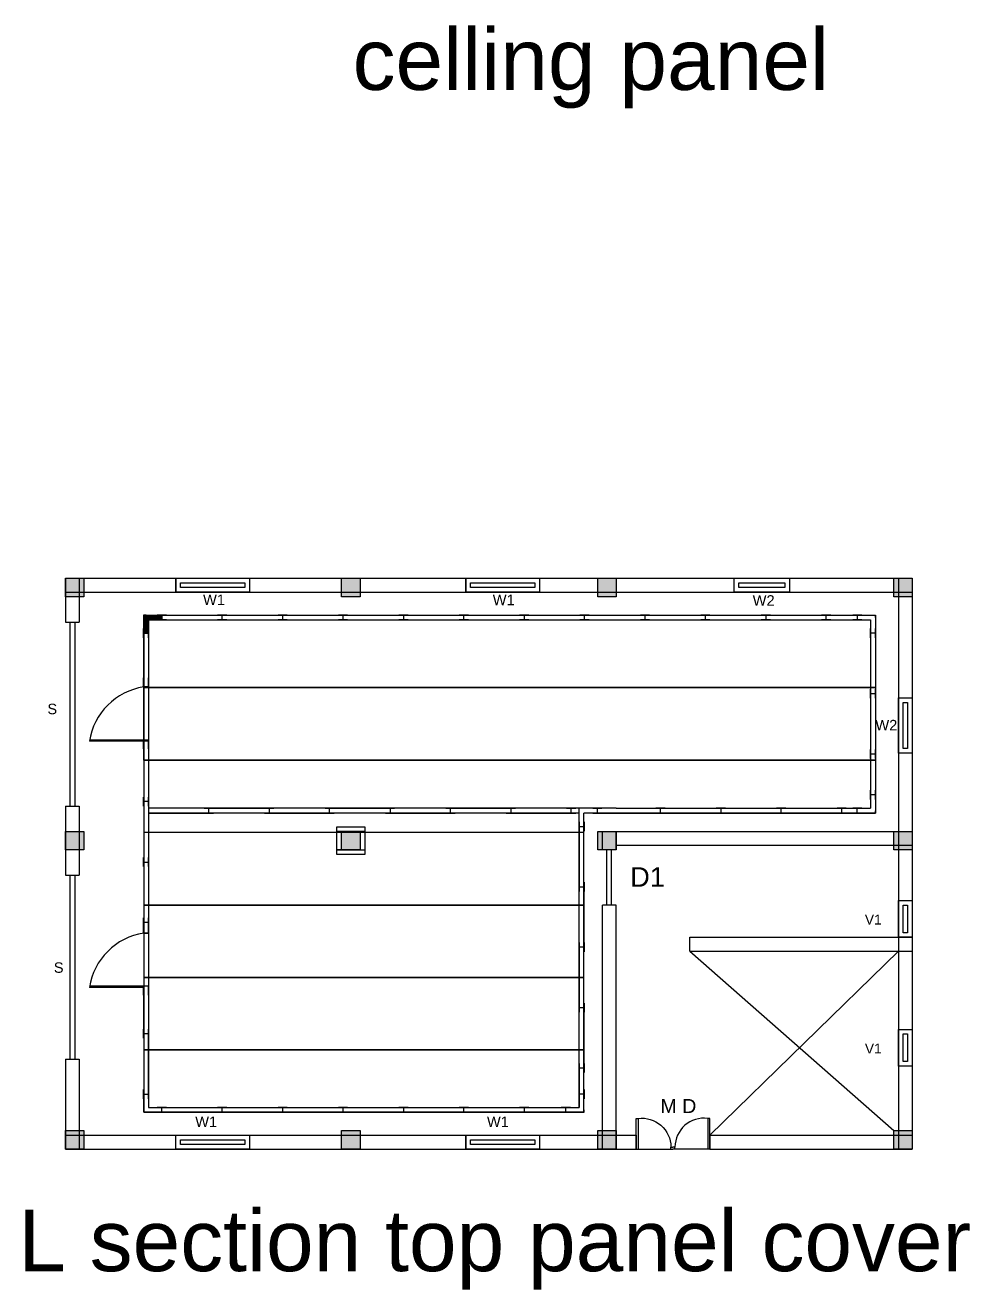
# Model space of a CAD drawing. Header units: millimetres. Extents: x -5757 to 4071, y -90348 to 1709.
# Drawn here: x 485 to 1101, y -2103 to -1279 of the extents above; entities that cross this region are included whole.
import ezdxf

# ---------------------------------------------------------------- set-up
doc = ezdxf.new("R2010")
doc.units = ezdxf.units.MM
doc.header["$MEASUREMENT"] = 0
doc.styles.get("Standard").update_dxf_attribs({"font": 'arial.ttf'})

# ---------------------------------------------------------------- blocks, each defined once
blk = doc.blocks.new('door')
for p, q in [((365.5, -158.4), (335.5, -158.4)), ((335.5, -158.4), (335.5, -160.4)), ((335.5, -160.4), (365.5, -160.4)), ((365.5, -158.4), (365.5, -194.4)), ((365.5, -192.4), (363.5, -192.4)), ((363.5, -192.4), (363.5, -194.4))]:
    blk.add_line(p, q)
blk.add_arc((363.6, -164.1), 28.3, 172.5859, 269.786)

msp = doc.modelspace()

# ---------------------------------------------------------------- hatches: boundary and pattern name
h = msp.add_hatch(color=256)
h.dxf.hatch_style = 1
h.paths.add_polyline_path([(523.33598, -1639.62776), (511.33598, -1639.62776), (511.33598, -1651.62776), (523.33598, -1651.62776)])
h = msp.add_hatch(color=256)
h.dxf.hatch_style = 1
h.paths.add_polyline_path([(703.33598, -1639.62776), (691.33598, -1639.62776), (691.33598, -1651.62776), (703.33598, -1651.62776)])
h = msp.add_hatch(color=256)
h.dxf.hatch_style = 1
h.paths.add_polyline_path([(870.33598, -1639.62776), (858.33598, -1639.62776), (858.33598, -1651.62776), (870.33598, -1651.62776)])
h = msp.add_hatch(color=256)
h.dxf.hatch_style = 1
h.paths.add_polyline_path([(1063.33598, -1639.62776), (1051.33598, -1639.62776), (1051.33598, -1651.62776), (1063.33598, -1651.62776)])
h = msp.add_hatch()
h.set_pattern_fill('INSUL', color=256)
h.set_pattern_definition([(360, (3316.0733, -2889.74404), (0, 0.375), []), (360, (3316.0733, -2889.61904), (0, 0.375), [0.125, -0.125]), (360, (3316.0733, -2889.49404), (0, 0.375), [0.125, -0.125])])
h.paths.add_polyline_path([(565.43598, -1666.72776), (574.14598, -1666.72776), (574.14598, -1663.62776), (562.33598, -1663.62776), (562.33598, -1675.43776), (565.43598, -1675.43776)])
h = msp.add_hatch(color=256)
h.dxf.hatch_style = 1
h.paths.add_polyline_path([(523.33598, -1804.62776), (511.33598, -1804.62776), (511.33598, -1816.62776), (523.33598, -1816.62776)])
h = msp.add_hatch(color=256)
h.dxf.hatch_style = 1
h.paths.add_polyline_path([(703.33598, -1804.62776), (691.33598, -1804.62776), (691.33598, -1816.62776), (703.33598, -1816.62776)])
h = msp.add_hatch(color=256)
h.dxf.hatch_style = 1
h.paths.add_polyline_path([(870.33598, -1804.62776), (858.33598, -1804.62776), (858.33598, -1816.62776), (870.33598, -1816.62776)])
h = msp.add_hatch(color=256)
h.dxf.hatch_style = 1
h.paths.add_polyline_path([(1063.33598, -1804.62776), (1051.33598, -1804.62776), (1051.33598, -1816.62776), (1063.33598, -1816.62776)])
h = msp.add_hatch(color=256)
h.dxf.hatch_style = 1
h.paths.add_polyline_path([(523.33598, -1999.62776), (511.33598, -1999.62776), (511.33598, -2011.62776), (523.33598, -2011.62776)])
h = msp.add_hatch(color=256)
h.dxf.hatch_style = 1
h.paths.add_polyline_path([(703.33598, -1999.62776), (691.33598, -1999.62776), (691.33598, -2011.62776), (703.33598, -2011.62776)])
h = msp.add_hatch(color=256)
h.dxf.hatch_style = 1
h.paths.add_polyline_path([(870.33598, -1999.62776), (858.33598, -1999.62776), (858.33598, -2011.62776), (870.33598, -2011.62776)])
h = msp.add_hatch(color=256)
h.dxf.hatch_style = 1
h.paths.add_polyline_path([(1063.33598, -1999.62776), (1051.33598, -1999.62776), (1051.33598, -2011.62776), (1063.33598, -2011.62776)])

# ---------------------------------------------------------------- linework, layer by layer
for p, q in [((511.33598, -1639.62776), (1063.33598, -1639.62776)), ((511.33598, -1639.62776), (511.33598, -1668.12776)), ((520.33598, -1639.62776), (520.33598, -1668.12776)), ((583.33598, -1639.62776), (583.33598, -1648.62776)), ((631.33598, -1639.62776), (631.33598, -1648.62776)), ((772.33598, -1639.62776), (772.33598, -1648.62776)), ((820.33598, -1639.62776), (820.33598, -1648.62776)), ((1054.33598, -1639.62776), (1054.33598, -2011.62776)), ((1063.33598, -1639.62776), (1063.33598, -2011.62776)), ((511.33598, -1648.62776), (1063.33598, -1648.62776)), ((574.14598, -1663.62776), (574.14598, -1666.72776)), ((613.51598, -1666.72776), (613.51598, -1663.62776)), ((613.51598, -1663.62776), (652.88598, -1663.62776)), ((652.88598, -1663.62776), (652.88598, -1666.72776)), ((692.25598, -1666.72776), (692.25598, -1663.62776)), ((692.25598, -1663.62776), (731.62598, -1663.62776)), ((731.62598, -1663.62776), (731.62598, -1666.72776)), ((770.99598, -1666.72776), (770.99598, -1663.62776)), ((770.99598, -1663.62776), (810.36598, -1663.62776)), ((810.36598, -1663.62776), (810.36598, -1666.72776)), ((849.73598, -1666.72776), (849.73598, -1663.62776)), ((849.73598, -1663.62776), (889.10598, -1663.62776)), ((889.10598, -1663.62776), (889.10598, -1666.72776)), ((928.47598, -1666.72776), (928.47598, -1663.62776)), ((928.47598, -1663.62776), (967.84598, -1663.62776)), ((967.84598, -1663.62776), (967.84598, -1666.72776)), ((1007.21598, -1666.72776), (1007.21598, -1663.62776)), ((1027.52598, -1663.62776), (1027.52598, -1666.72776)), ((1039.33598, -1663.62776, 102), (1039.33598, -1710.86776, 102)), ((574.14598, -1666.72776), (613.51598, -1666.72776)), ((652.88598, -1666.72776), (692.25598, -1666.72776)), ((731.62598, -1666.72776), (770.99598, -1666.72776)), ((810.36598, -1666.72776), (849.73598, -1666.72776)), ((889.10598, -1666.72776), (928.47598, -1666.72776)), ((967.84598, -1666.72776), (1007.21598, -1666.72776)), ((562.33598, -1675.43776), (565.43598, -1675.43776)), ((1039.33598, -1675.43776), (1036.23598, -1675.43776)), ((562.33598, -1708.72776), (562.33598, -1747.52776)), ((565.43598, -1710.42776), (562.33598, -1710.42776)), ((1039.33598, -1710.86776, 102), (1037.81947, -1710.86776, 102)), ((562.33598, -1745.82776), (526.93598, -1745.82776)), ((527.10351, -1744.82776), (565.43598, -1744.82776)), ((565.43598, -1745.82776), (562.33598, -1745.82776)), ((565.43598, -1745.82776), (565.43598, -1785.19776)), ((511.33598, -1788.12776), (511.33598, -1833.12776)), ((520.33598, -1788.12776), (520.33598, -1833.12776)), ((565.43598, -1785.19776), (562.33598, -1785.19776)), ((562.33598, -1785.19776), (562.33598, -1824.56776)), ((1039.33598, -1780.81776), (1036.23598, -1780.81776)), ((565.43598, -1789.52776), (565.43598, -1792.62776)), ((846.23598, -1792.62776), (846.23598, -1789.52776)), ((846.23598, -1852.62776), (846.23598, -1792.62776)), ((846.23598, -1984.52776), (846.23598, -1792.62776)), ((858.04598, -1789.52776), (858.04598, -1792.62776)), ((870.33598, -1789.52776), (1036.23598, -1789.52776)), ((870.33598, -1792.62776), (1039.33598, -1792.62776)), ((1027.52598, -1792.62776), (1027.52598, -1789.52776)), ((706.43598, -1804.62776), (688.23598, -1804.62776)), ((703.33598, -1804.62776), (706.43598, -1804.62776)), ((846.23598, -1801.33776), (849.33598, -1801.33776)), ((861.33598, -1816.62776), (861.33598, -1804.62776)), ((870.33598, -1816.62776), (870.33598, -1804.62776)), ((870.33598, -1804.62776), (1063.33598, -1804.62776)), ((691.33598, -1816.62776), (688.23598, -1816.62776)), ((688.23598, -1816.62776), (706.43598, -1816.62776)), ((864.33265, -1852.62776), (864.33265, -1816.62776)), ((867.33265, -1852.62776), (867.33265, -1816.62776)), ((870.33598, -1813.62776), (1063.33598, -1813.62776)), ((562.33598, -1824.56776), (565.43598, -1824.56776)), ((565.43598, -1824.56776), (565.43598, -1863.93776)), ((846.23598, -1984.52776), (846.23598, -1852.62776)), ((849.33598, -1987.62776), (849.33598, -1852.62776)), ((861.33598, -2011.62776), (861.33598, -1852.62776)), ((870.33598, -1852.62776), (861.33598, -1852.62776)), ((870.33598, -2011.62776), (870.33598, -1852.62776)), ((565.43598, -1863.93776), (562.33598, -1863.93776)), ((562.33598, -1870.87776), (565.43598, -1870.87776)), ((918.33598, -1882.62776), (918.33598, -1873.62776)), ((918.33598, -1873.62776), (1063.33598, -1873.62776)), ((918.33598, -1882.62776), (1063.33598, -1882.62776)), ((918.33598, -1882.62776), (1051.33598, -1999.62776)), ((1054.33598, -1882.62776), (931.33598, -2002.62776)), ((562.33598, -1906.27776), (526.93598, -1906.27776)), ((527.10351, -1905.27776), (565.43598, -1905.27776)), ((562.33598, -1936.44776), (562.33598, -1906.27776)), ((565.43598, -1936.44776), (562.33598, -1936.44776)), ((565.43598, -1975.81776), (565.43598, -1936.44776)), ((511.33598, -1953.12776), (511.33598, -1999.62776)), ((520.33598, -1953.12776), (520.33598, -1999.62776)), ((562.33598, -1975.81776), (565.43598, -1975.81776)), ((849.33598, -1975.81776), (846.23598, -1975.81776)), ((574.14598, -1987.62776), (574.14598, -1984.52776)), ((837.52598, -1987.62776), (837.52598, -1984.52776)), ((511.33598, -1999.62776), (511.33598, -2011.62776)), ((511.33598, -2002.62776), (883.33598, -2002.62776)), ((520.33598, -1999.62776), (520.33598, -2011.62776)), ((772.33598, -2002.62776), (772.33598, -2011.62776)), ((820.33598, -2002.62776), (820.33598, -2011.62776)), ((883.33598, -2002.62776), (883.33598, -2011.62776)), ((931.33598, -2002.62776), (1063.33598, -2002.62776)), ((931.33598, -2002.62776), (931.33598, -2011.62776)), ((511.33598, -2011.62776), (883.33598, -2011.62776)), ((931.33598, -2011.62776), (1063.33598, -2011.62776))]:
    msp.add_line(p, q)
at = {"color": 3}
for p, q in [((511.33598, -1668.12776), (520.33598, -1668.12776)), ((511.33598, -1788.12776), (520.33598, -1788.12776)), ((511.33598, -1833.12776), (520.33598, -1833.12776)), ((511.33598, -1953.12776), (520.33598, -1953.12776))]:
    msp.add_line(p, q, dxfattribs=at)
at = {"extrusion": (0, -1, -6.12323e-17)}
for p, q in [((565.43598, -1710.42776, 102), (565.43598, -1710.42776, 81)), ((565.43598, -1870.87776, 81), (562.22352, -1870.87776, 81)), ((565.43598, -1870.87776, 102), (565.43598, -1870.87776, 81))]:
    msp.add_line(p, q, dxfattribs=at)
for points in [[(511.33598, -1639.62776), (523.33598, -1639.62776), (523.33598, -1651.62776), (511.33598, -1651.62776)], [(691.33598, -1639.62776), (703.33598, -1639.62776), (703.33598, -1651.62776), (691.33598, -1651.62776)], [(858.33598, -1639.62776), (870.33598, -1639.62776), (870.33598, -1651.62776), (858.33598, -1651.62776)], [(1051.33598, -1639.62776), (1063.33598, -1639.62776), (1063.33598, -1651.62776), (1051.33598, -1651.62776)], [(511.33598, -1804.62776), (523.33598, -1804.62776), (523.33598, -1816.62776), (511.33598, -1816.62776)], [(688.23598, -1801.52776), (706.43598, -1801.52776), (706.43598, -1819.72776), (688.23598, -1819.72776)], [(691.33598, -1804.62776), (703.33598, -1804.62776), (703.33598, -1816.62776), (691.33598, -1816.62776)], [(858.33598, -1804.62776), (870.33598, -1804.62776), (870.33598, -1816.62776), (858.33598, -1816.62776)], [(1051.33598, -1804.62776), (1063.33598, -1804.62776), (1063.33598, -1816.62776), (1051.33598, -1816.62776)], [(511.33598, -1999.62776), (523.33598, -1999.62776), (523.33598, -2011.62776), (511.33598, -2011.62776)], [(691.33598, -1999.62776), (703.33598, -1999.62776), (703.33598, -2011.62776), (691.33598, -2011.62776)], [(858.33598, -1999.62776), (870.33598, -1999.62776), (870.33598, -2011.62776), (858.33598, -2011.62776)], [(1051.33598, -1999.62776), (1063.33598, -1999.62776), (1063.33598, -2011.62776), (1051.33598, -2011.62776)]]:
    msp.add_lwpolyline(points, close=True)
at = {"color": 2}
for points in [[(583.33598, -1639.62776), (631.33598, -1639.62776), (631.33598, -1648.62776), (583.33598, -1648.62776)], [(772.33598, -1639.62776), (820.33598, -1639.62776), (820.33598, -1648.62776), (772.33598, -1648.62776)], [(947.33598, -1639.62776), (983.33598, -1639.62776), (983.33598, -1648.62776), (947.33598, -1648.62776)], [(586.33598, -1642.62776), (628.33598, -1642.62776), (628.33598, -1645.62776), (586.33598, -1645.62776)], [(775.33598, -1642.62776), (817.33598, -1642.62776), (817.33598, -1645.62776), (775.33598, -1645.62776)], [(950.33598, -1642.62776), (980.33598, -1642.62776), (980.33598, -1645.62776), (950.33598, -1645.62776)], [(1054.33598, -1717.62776), (1063.33598, -1717.62776), (1063.33598, -1753.62776), (1054.33598, -1753.62776)], [(1057.33598, -1720.62776), (1060.33598, -1720.62776), (1060.33598, -1750.62776), (1057.33598, -1750.62776)], [(1054.33598, -1849.62776), (1063.33598, -1849.62776), (1063.33598, -1873.62776), (1054.33598, -1873.62776)], [(1057.33598, -1852.62776), (1060.33598, -1852.62776), (1060.33598, -1870.62776), (1057.33598, -1870.62776)], [(1054.33598, -1933.62776), (1063.33598, -1933.62776), (1063.33598, -1957.62776), (1054.33598, -1957.62776)], [(1057.33598, -1936.62776), (1060.33598, -1936.62776), (1060.33598, -1954.62776), (1057.33598, -1954.62776)], [(583.33598, -2002.62776), (631.33598, -2002.62776), (631.33598, -2011.62776), (583.33598, -2011.62776)], [(772.33598, -2002.62776), (820.33598, -2002.62776), (820.33598, -2011.62776), (772.33598, -2011.62776)], [(586.33598, -2005.62776), (628.33598, -2005.62776), (628.33598, -2008.62776), (586.33598, -2008.62776)], [(775.33598, -2005.62776), (817.33598, -2005.62776), (817.33598, -2008.62776), (775.33598, -2008.62776)]]:
    msp.add_lwpolyline(points, close=True, dxfattribs=at)
at = {"extrusion": (-4.28626e-16, -1, -6.12323e-17), "elevation": 1663.62776}
msp.add_lwpolyline([(562.33598, 105.14), (563.83598, 105.14), (563.83598, 105.2025), (562.27348, 105.2025), (562.27348, 100.2025), (562.33598, 100.2025), (562.33598, 105.14)], dxfattribs=at)
for points in [[(562.33598, -1663.62776), (562.33598, -1987.62776)], [(562.33598, -1663.62776), (1039.33598, -1663.62776)], [(574.14598, -1663.62776), (571.14598, -1663.62776), (571.14598, -1663.56526), (577.14598, -1663.56526), (577.14598, -1663.62776), (574.14598, -1663.62776)], [(613.51598, -1663.62776), (610.51598, -1663.62776), (610.51598, -1663.56526), (616.51598, -1663.56526), (616.51598, -1663.62776), (613.51598, -1663.62776)], [(652.88598, -1663.62776), (649.88598, -1663.62776), (649.88598, -1663.56526), (655.88598, -1663.56526), (655.88598, -1663.62776), (652.88598, -1663.62776)], [(692.25598, -1663.62776), (689.25598, -1663.62776), (689.25598, -1663.56526), (695.25598, -1663.56526), (695.25598, -1663.62776), (692.25598, -1663.62776)], [(731.62598, -1663.62776), (728.62598, -1663.62776), (728.62598, -1663.56526), (734.62598, -1663.56526), (734.62598, -1663.62776), (731.62598, -1663.62776)], [(770.99598, -1663.62776), (767.99598, -1663.62776), (767.99598, -1663.56526), (773.99598, -1663.56526), (773.99598, -1663.62776), (770.99598, -1663.62776)], [(810.36598, -1663.62776), (807.36598, -1663.62776), (807.36598, -1663.56526), (813.36598, -1663.56526), (813.36598, -1663.62776), (810.36598, -1663.62776)], [(849.73598, -1663.62776), (846.73598, -1663.62776), (846.73598, -1663.56526), (852.73598, -1663.56526), (852.73598, -1663.62776), (849.73598, -1663.62776)], [(889.10598, -1663.62776), (886.10598, -1663.62776), (886.10598, -1663.56526), (892.10598, -1663.56526), (892.10598, -1663.62776), (889.10598, -1663.62776)], [(928.47598, -1663.62776), (925.47598, -1663.62776), (925.47598, -1663.56526), (931.47598, -1663.56526), (931.47598, -1663.62776), (928.47598, -1663.62776)], [(967.84598, -1663.62776), (964.84598, -1663.62776), (964.84598, -1663.56526), (970.84598, -1663.56526), (970.84598, -1663.62776), (967.84598, -1663.62776)], [(1007.21598, -1663.62776), (1004.21598, -1663.62776), (1004.21598, -1663.56526), (1010.21598, -1663.56526), (1010.21598, -1663.62776), (1007.21598, -1663.62776)], [(1027.52598, -1663.62776), (1024.52598, -1663.62776), (1024.52598, -1663.56526), (1030.52598, -1663.56526), (1030.52598, -1663.62776), (1027.52598, -1663.62776)], [(1039.33598, -1663.62776), (1039.33598, -1792.62776)], [(562.27348, -1675.43776), (562.27348, -1672.43776), (562.33598, -1672.43776), (562.33598, -1678.43776), (562.27348, -1678.43776), (562.27348, -1675.43776)], [(565.43598, -1666.72776), (565.43598, -1789.52776)], [(565.43598, -1666.72776), (1036.23598, -1666.72776)], [(565.43598, -1675.43776), (565.43598, -1672.43776), (565.49848, -1672.43776), (565.49848, -1678.43776), (565.43598, -1678.43776), (565.43598, -1675.43776)], [(574.14598, -1666.79026), (571.14598, -1666.79026), (571.14598, -1666.72776), (577.14598, -1666.72776), (577.14598, -1666.79026), (574.14598, -1666.79026)], [(613.51598, -1666.79026), (610.51598, -1666.79026), (610.51598, -1666.72776), (616.51598, -1666.72776), (616.51598, -1666.79026), (613.51598, -1666.79026)], [(652.88598, -1666.79026), (649.88598, -1666.79026), (649.88598, -1666.72776), (655.88598, -1666.72776), (655.88598, -1666.79026), (652.88598, -1666.79026)], [(692.25598, -1666.79026), (689.25598, -1666.79026), (689.25598, -1666.72776), (695.25598, -1666.72776), (695.25598, -1666.79026), (692.25598, -1666.79026)], [(731.62598, -1666.79026), (728.62598, -1666.79026), (728.62598, -1666.72776), (734.62598, -1666.72776), (734.62598, -1666.79026), (731.62598, -1666.79026)], [(770.99598, -1666.79026), (767.99598, -1666.79026), (767.99598, -1666.72776), (773.99598, -1666.72776), (773.99598, -1666.79026), (770.99598, -1666.79026)], [(810.36598, -1666.79026), (807.36598, -1666.79026), (807.36598, -1666.72776), (813.36598, -1666.72776), (813.36598, -1666.79026), (810.36598, -1666.79026)], [(849.73598, -1666.79026), (846.73598, -1666.79026), (846.73598, -1666.72776), (852.73598, -1666.72776), (852.73598, -1666.79026), (849.73598, -1666.79026)], [(889.10598, -1666.79026), (886.10598, -1666.79026), (886.10598, -1666.72776), (892.10598, -1666.72776), (892.10598, -1666.79026), (889.10598, -1666.79026)], [(928.47598, -1666.79026), (925.47598, -1666.79026), (925.47598, -1666.72776), (931.47598, -1666.72776), (931.47598, -1666.79026), (928.47598, -1666.79026)], [(967.84598, -1666.79026), (964.84598, -1666.79026), (964.84598, -1666.72776), (970.84598, -1666.72776), (970.84598, -1666.79026), (967.84598, -1666.79026)], [(1007.21598, -1666.79026), (1004.21598, -1666.79026), (1004.21598, -1666.72776), (1010.21598, -1666.72776), (1010.21598, -1666.79026), (1007.21598, -1666.79026)], [(1027.52598, -1666.79026), (1024.52598, -1666.79026), (1024.52598, -1666.72776), (1030.52598, -1666.72776), (1030.52598, -1666.79026), (1027.52598, -1666.79026)], [(1036.17348, -1675.43776), (1036.17348, -1672.43776), (1036.23598, -1672.43776), (1036.23598, -1678.43776), (1036.17348, -1678.43776), (1036.17348, -1675.43776)], [(1036.23598, -1666.72776), (1036.23598, -1789.52776)], [(1039.33598, -1675.43776), (1039.33598, -1672.43776), (1039.39848, -1672.43776), (1039.39848, -1678.43776), (1039.33598, -1678.43776), (1039.33598, -1675.43776)], [(562.33598, -1675.43776), (562.33598, -1714.80776)], [(1036.23598, -1675.43776), (1036.23598, -1714.80776), (1039.33598, -1714.80776), (1039.33598, -1754.17776), (1036.23598, -1754.17776), (1036.23598, -1789.52776)], [(562.27348, -1707.42776), (562.27348, -1704.42776), (562.33598, -1704.42776), (562.33598, -1710.42776), (562.27348, -1710.42776), (562.27348, -1707.42776)], [(565.43598, -1707.42776), (565.43598, -1704.42776), (565.49848, -1704.42776), (565.49848, -1710.42776), (565.43598, -1710.42776), (565.43598, -1707.42776)], [(1036.17348, -1714.80776), (1036.17348, -1711.80776), (1036.23598, -1711.80776), (1036.23598, -1717.80776), (1036.17348, -1717.80776), (1036.17348, -1714.80776)], [(1039.33598, -1714.80776), (1039.33598, -1711.80776), (1039.39848, -1711.80776), (1039.39848, -1717.80776), (1039.33598, -1717.80776), (1039.33598, -1714.80776)], [(562.27348, -1747.82776), (562.27348, -1744.82776), (562.33598, -1744.82776), (562.33598, -1750.82776), (562.27348, -1750.82776), (562.27348, -1747.82776)], [(565.43598, -1747.82776), (565.43598, -1744.82776), (565.49848, -1744.82776), (565.49848, -1750.82776), (565.43598, -1750.82776), (565.43598, -1747.82776)], [(1036.17348, -1754.17776), (1036.17348, -1751.17776), (1036.23598, -1751.17776), (1036.23598, -1757.17776), (1036.17348, -1757.17776), (1036.17348, -1754.17776)], [(1039.33598, -1754.17776), (1039.33598, -1751.17776), (1039.39848, -1751.17776), (1039.39848, -1757.17776), (1039.33598, -1757.17776), (1039.33598, -1754.17776)], [(1036.17348, -1780.81776), (1036.17348, -1777.81776), (1036.23598, -1777.81776), (1036.23598, -1783.81776), (1036.17348, -1783.81776), (1036.17348, -1780.81776)], [(1039.33598, -1780.81776), (1039.33598, -1777.81776), (1039.39848, -1777.81776), (1039.39848, -1783.81776), (1039.33598, -1783.81776), (1039.33598, -1780.81776)], [(562.27348, -1785.19776), (562.27348, -1782.19776), (562.33598, -1782.19776), (562.33598, -1788.19776), (562.27348, -1788.19776), (562.27348, -1785.19776)], [(565.43598, -1785.19776), (565.43598, -1782.19776), (565.49848, -1782.19776), (565.49848, -1788.19776), (565.43598, -1788.19776), (565.43598, -1785.19776)], [(846.23598, -1789.52776), (565.43598, -1789.52776)], [(565.43598, -1792.62776), (604.80598, -1792.62776), (604.80598, -1789.52776), (644.17598, -1789.52776), (644.17598, -1792.62776), (683.54598, -1792.62776), (683.54598, -1789.52776), (722.91598, -1789.52776), (722.91598, -1792.62776), (762.28598, -1792.62776), (762.28598, -1789.52776), (801.65598, -1789.52776), (801.65598, -1792.62776), (841.02598, -1792.62776), (841.02598, -1789.52776)], [(565.43598, -1792.62776), (565.43598, -1984.52776)], [(846.23598, -1792.62776), (565.43598, -1792.62776)], [(604.80598, -1789.52776), (601.80598, -1789.52776), (601.80598, -1789.46526), (607.80598, -1789.46526), (607.80598, -1789.52776), (604.80598, -1789.52776)], [(604.80598, -1792.69026), (601.80598, -1792.69026), (601.80598, -1792.62776), (607.80598, -1792.62776), (607.80598, -1792.69026), (604.80598, -1792.69026)], [(644.17598, -1789.52776), (641.17598, -1789.52776), (641.17598, -1789.46526), (647.17598, -1789.46526), (647.17598, -1789.52776), (644.17598, -1789.52776)], [(644.17598, -1792.69026), (641.17598, -1792.69026), (641.17598, -1792.62776), (647.17598, -1792.62776), (647.17598, -1792.69026), (644.17598, -1792.69026)], [(683.54598, -1789.52776), (680.54598, -1789.52776), (680.54598, -1789.46526), (686.54598, -1789.46526), (686.54598, -1789.52776), (683.54598, -1789.52776)], [(683.54598, -1792.69026), (680.54598, -1792.69026), (680.54598, -1792.62776), (686.54598, -1792.62776), (686.54598, -1792.69026), (683.54598, -1792.69026)], [(722.91598, -1789.52776), (719.91598, -1789.52776), (719.91598, -1789.46526), (725.91598, -1789.46526), (725.91598, -1789.52776), (722.91598, -1789.52776)], [(722.91598, -1792.69026), (719.91598, -1792.69026), (719.91598, -1792.62776), (725.91598, -1792.62776), (725.91598, -1792.69026), (722.91598, -1792.69026)], [(762.28598, -1789.52776), (759.28598, -1789.52776), (759.28598, -1789.46526), (765.28598, -1789.46526), (765.28598, -1789.52776), (762.28598, -1789.52776)], [(762.28598, -1792.69026), (759.28598, -1792.69026), (759.28598, -1792.62776), (765.28598, -1792.62776), (765.28598, -1792.69026), (762.28598, -1792.69026)], [(801.65598, -1789.52776), (798.65598, -1789.52776), (798.65598, -1789.46526), (804.65598, -1789.46526), (804.65598, -1789.52776), (801.65598, -1789.52776)], [(801.65598, -1792.69026), (798.65598, -1792.69026), (798.65598, -1792.62776), (804.65598, -1792.62776), (804.65598, -1792.69026), (801.65598, -1792.69026)], [(841.02598, -1789.52776), (838.02598, -1789.52776), (838.02598, -1789.46526), (844.02598, -1789.46526), (844.02598, -1789.52776), (841.02598, -1789.52776)], [(841.02598, -1792.69026), (838.02598, -1792.69026), (838.02598, -1792.62776), (844.02598, -1792.62776), (844.02598, -1792.69026), (841.02598, -1792.69026)], [(849.33598, -1789.52776), (846.23598, -1789.52776)], [(870.33598, -1789.52776), (849.33598, -1789.52776)], [(849.33598, -1852.62776), (849.33598, -1792.62776)], [(870.33598, -1792.62776), (849.33598, -1792.62776)], [(858.04598, -1789.52776), (855.04598, -1789.52776), (855.04598, -1789.46526), (861.04598, -1789.46526), (861.04598, -1789.52776), (858.04598, -1789.52776)], [(858.04598, -1792.69026), (855.04598, -1792.69026), (855.04598, -1792.62776), (861.04598, -1792.62776), (861.04598, -1792.69026), (858.04598, -1792.69026)], [(859.83598, -1792.62776), (899.20598, -1792.62776), (899.20598, -1789.52776), (938.57598, -1789.52776), (938.57598, -1792.62776), (977.94598, -1792.62776), (977.94598, -1789.52776), (1017.31598, -1789.52776), (1017.31598, -1792.62776), (1039.33598, -1792.62776)], [(899.20598, -1789.52776), (896.20598, -1789.52776), (896.20598, -1789.46526), (902.20598, -1789.46526), (902.20598, -1789.52776), (899.20598, -1789.52776)], [(899.20598, -1792.69026), (896.20598, -1792.69026), (896.20598, -1792.62776), (902.20598, -1792.62776), (902.20598, -1792.69026), (899.20598, -1792.69026)], [(938.57598, -1789.52776), (935.57598, -1789.52776), (935.57598, -1789.46526), (941.57598, -1789.46526), (941.57598, -1789.52776), (938.57598, -1789.52776)], [(938.57598, -1792.69026), (935.57598, -1792.69026), (935.57598, -1792.62776), (941.57598, -1792.62776), (941.57598, -1792.69026), (938.57598, -1792.69026)], [(977.94598, -1789.52776), (974.94598, -1789.52776), (974.94598, -1789.46526), (980.94598, -1789.46526), (980.94598, -1789.52776), (977.94598, -1789.52776)], [(977.94598, -1792.69026), (974.94598, -1792.69026), (974.94598, -1792.62776), (980.94598, -1792.62776), (980.94598, -1792.69026), (977.94598, -1792.69026)], [(1017.31598, -1789.52776), (1014.31598, -1789.52776), (1014.31598, -1789.46526), (1020.31598, -1789.46526), (1020.31598, -1789.52776), (1017.31598, -1789.52776)], [(1017.31598, -1792.69026), (1014.31598, -1792.69026), (1014.31598, -1792.62776), (1020.31598, -1792.62776), (1020.31598, -1792.69026), (1017.31598, -1792.69026)], [(1027.52598, -1789.52776), (1024.52598, -1789.52776), (1024.52598, -1789.46526), (1030.52598, -1789.46526), (1030.52598, -1789.52776), (1027.52598, -1789.52776)], [(1027.52598, -1792.69026), (1024.52598, -1792.69026), (1024.52598, -1792.62776), (1030.52598, -1792.62776), (1030.52598, -1792.69026), (1027.52598, -1792.69026)], [(846.17348, -1801.33776), (846.17348, -1798.33776), (846.23598, -1798.33776), (846.23598, -1804.33776), (846.17348, -1804.33776), (846.17348, -1801.33776)], [(846.23598, -1801.33776), (846.23598, -1840.70776), (849.33598, -1840.70776), (849.33598, -1880.07776), (846.23598, -1880.07776), (846.23598, -1919.44776), (849.33598, -1919.44776), (849.33598, -1958.81776), (846.23598, -1958.81776), (846.23598, -1984.52776)], [(849.33598, -1801.33776), (849.33598, -1798.33776), (849.39848, -1798.33776), (849.39848, -1804.33776), (849.33598, -1804.33776), (849.33598, -1801.33776)], [(562.27348, -1824.56776), (562.27348, -1821.56776), (562.33598, -1821.56776), (562.33598, -1827.56776), (562.27348, -1827.56776), (562.27348, -1824.56776)], [(565.43598, -1824.56776), (565.43598, -1821.56776), (565.49848, -1821.56776), (565.49848, -1827.56776), (565.43598, -1827.56776), (565.43598, -1824.56776)], [(846.17348, -1840.70776), (846.17348, -1837.70776), (846.23598, -1837.70776), (846.23598, -1843.70776), (846.17348, -1843.70776), (846.17348, -1840.70776)], [(849.33598, -1840.70776), (849.33598, -1837.70776), (849.39848, -1837.70776), (849.39848, -1843.70776), (849.33598, -1843.70776), (849.33598, -1840.70776)], [(562.27348, -1863.93776), (562.27348, -1860.93776), (562.33598, -1860.93776), (562.33598, -1866.93776), (562.27348, -1866.93776), (562.27348, -1863.93776)], [(565.43598, -1863.93776), (565.43598, -1860.93776), (565.49848, -1860.93776), (565.49848, -1866.93776), (565.43598, -1866.93776), (565.43598, -1863.93776)], [(562.27348, -1867.87776), (562.27348, -1864.87776), (562.33598, -1864.87776), (562.33598, -1870.87776), (562.27348, -1870.87776), (562.27348, -1867.87776)], [(565.43598, -1867.87776), (565.43598, -1864.87776), (565.49848, -1864.87776), (565.49848, -1870.87776), (565.43598, -1870.87776), (565.43598, -1867.87776)], [(846.17348, -1880.07776), (846.17348, -1877.07776), (846.23598, -1877.07776), (846.23598, -1883.07776), (846.17348, -1883.07776), (846.17348, -1880.07776)], [(849.33598, -1880.07776), (849.33598, -1877.07776), (849.39848, -1877.07776), (849.39848, -1883.07776), (849.33598, -1883.07776), (849.33598, -1880.07776)], [(562.27348, -1908.27776), (562.27348, -1905.27776), (562.33598, -1905.27776), (562.33598, -1911.27776), (562.27348, -1911.27776), (562.27348, -1908.27776)], [(565.43598, -1908.27776), (565.43598, -1905.27776), (565.49848, -1905.27776), (565.49848, -1911.27776), (565.43598, -1911.27776), (565.43598, -1908.27776)], [(846.17348, -1919.44776), (846.17348, -1916.44776), (846.23598, -1916.44776), (846.23598, -1922.44776), (846.17348, -1922.44776), (846.17348, -1919.44776)], [(849.33598, -1919.44776), (849.33598, -1916.44776), (849.39848, -1916.44776), (849.39848, -1922.44776), (849.33598, -1922.44776), (849.33598, -1919.44776)], [(562.27348, -1936.44776), (562.27348, -1933.44776), (562.33598, -1933.44776), (562.33598, -1939.44776), (562.27348, -1939.44776), (562.27348, -1936.44776)], [(565.43598, -1936.44776), (565.43598, -1933.44776), (565.49848, -1933.44776), (565.49848, -1939.44776), (565.43598, -1939.44776), (565.43598, -1936.44776)], [(846.17348, -1958.81776), (846.17348, -1955.81776), (846.23598, -1955.81776), (846.23598, -1961.81776), (846.17348, -1961.81776), (846.17348, -1958.81776)], [(849.33598, -1958.81776), (849.33598, -1955.81776), (849.39848, -1955.81776), (849.39848, -1961.81776), (849.33598, -1961.81776), (849.33598, -1958.81776)], [(562.27348, -1975.81776), (562.27348, -1972.81776), (562.33598, -1972.81776), (562.33598, -1978.81776), (562.27348, -1978.81776), (562.27348, -1975.81776)], [(565.43598, -1975.81776), (565.43598, -1972.81776), (565.49848, -1972.81776), (565.49848, -1978.81776), (565.43598, -1978.81776), (565.43598, -1975.81776)], [(846.17348, -1975.81776), (846.17348, -1972.81776), (846.23598, -1972.81776), (846.23598, -1978.81776), (846.17348, -1978.81776), (846.17348, -1975.81776)], [(849.33598, -1975.81776), (849.33598, -1972.81776), (849.39848, -1972.81776), (849.39848, -1978.81776), (849.33598, -1978.81776), (849.33598, -1975.81776)], [(565.43598, -1984.52776), (846.23598, -1984.52776)], [(574.14598, -1984.52776), (571.14598, -1984.52776), (571.14598, -1984.46526), (577.14598, -1984.46526), (577.14598, -1984.52776), (574.14598, -1984.52776)], [(574.14598, -1987.62776), (613.51598, -1987.62776), (613.51598, -1984.52776), (652.88598, -1984.52776), (652.88598, -1987.62776), (692.25598, -1987.62776), (692.25598, -1984.52776), (731.62598, -1984.52776), (731.62598, -1987.62776), (770.99598, -1987.62776), (770.99598, -1984.52776), (810.36598, -1984.52776), (810.36598, -1987.62776), (849.33598, -1987.62776)], [(613.51598, -1984.52776), (610.51598, -1984.52776), (610.51598, -1984.46526), (616.51598, -1984.46526), (616.51598, -1984.52776), (613.51598, -1984.52776)], [(652.88598, -1984.52776), (649.88598, -1984.52776), (649.88598, -1984.46526), (655.88598, -1984.46526), (655.88598, -1984.52776), (652.88598, -1984.52776)], [(692.25598, -1984.52776), (689.25598, -1984.52776), (689.25598, -1984.46526), (695.25598, -1984.46526), (695.25598, -1984.52776), (692.25598, -1984.52776)], [(731.62598, -1984.52776), (728.62598, -1984.52776), (728.62598, -1984.46526), (734.62598, -1984.46526), (734.62598, -1984.52776), (731.62598, -1984.52776)], [(770.99598, -1984.52776), (767.99598, -1984.52776), (767.99598, -1984.46526), (773.99598, -1984.46526), (773.99598, -1984.52776), (770.99598, -1984.52776)], [(810.36598, -1984.52776), (807.36598, -1984.52776), (807.36598, -1984.46526), (813.36598, -1984.46526), (813.36598, -1984.52776), (810.36598, -1984.52776)], [(837.52598, -1984.52776), (834.52598, -1984.52776), (834.52598, -1984.46526), (840.52598, -1984.46526), (840.52598, -1984.52776), (837.52598, -1984.52776)], [(562.33598, -1987.62776), (849.33598, -1987.62776)], [(574.14598, -1987.69026), (571.14598, -1987.69026), (571.14598, -1987.62776), (577.14598, -1987.62776), (577.14598, -1987.69026), (574.14598, -1987.69026)], [(613.51598, -1987.69026), (610.51598, -1987.69026), (610.51598, -1987.62776), (616.51598, -1987.62776), (616.51598, -1987.69026), (613.51598, -1987.69026)], [(652.88598, -1987.69026), (649.88598, -1987.69026), (649.88598, -1987.62776), (655.88598, -1987.62776), (655.88598, -1987.69026), (652.88598, -1987.69026)], [(692.25598, -1987.69026), (689.25598, -1987.69026), (689.25598, -1987.62776), (695.25598, -1987.62776), (695.25598, -1987.69026), (692.25598, -1987.69026)], [(731.62598, -1987.69026), (728.62598, -1987.69026), (728.62598, -1987.62776), (734.62598, -1987.62776), (734.62598, -1987.69026), (731.62598, -1987.69026)], [(770.99598, -1987.69026), (767.99598, -1987.69026), (767.99598, -1987.62776), (773.99598, -1987.62776), (773.99598, -1987.69026), (770.99598, -1987.69026)], [(810.36598, -1987.69026), (807.36598, -1987.69026), (807.36598, -1987.62776), (813.36598, -1987.62776), (813.36598, -1987.69026), (810.36598, -1987.69026)], [(837.52598, -1987.69026), (834.52598, -1987.69026), (834.52598, -1987.62776), (840.52598, -1987.62776), (840.52598, -1987.69026), (837.52598, -1987.69026)]]:
    msp.add_lwpolyline(points)
at = {"elevation": 102}
for points in [[(1039.33598, -1710.86776), (562.33598, -1710.86776), (562.33598, -1663.62776), (1039.33598, -1663.62776)], [(1039.33598, -1758.10776), (562.33598, -1758.10776), (562.33598, -1710.86776), (1039.33598, -1710.86776)], [(849.34358, -1852.58776), (849.34358, -1805.34776), (562.33598, -1805.34776), (562.33598, -1852.58776)], [(849.34358, -1899.82776), (849.34358, -1852.58776), (562.33598, -1852.58776), (562.33598, -1899.82776)], [(849.34358, -1947.06776), (849.34358, -1899.82776), (562.33598, -1899.82776), (562.33598, -1947.06776)], [(849.34358, -1947.06776), (562.33598, -1947.06776), (562.33598, -1987.62776), (849.34358, -1987.62776)]]:
    msp.add_lwpolyline(points, close=True, dxfattribs=at)
at = {"extrusion": (-1, 0, 0)}
for points, elevation in [([(1663.62776, 105.14), (1665.12776, 105.14), (1665.12776, 105.2025), (1663.56526, 105.2025), (1663.56526, 100.2025), (1663.62776, 100.2025), (1663.62776, 105.14)], -1039.33598), ([(1745.82776, 0), (1744.83189, 0), (1744.82776, 0)], -562.33598)]:
    msp.add_lwpolyline(points, dxfattribs=dict(at, elevation=elevation))
at = {"color": 3}
for points in [[(514.33598, -1788.12776), (514.33598, -1668.12776)], [(517.33598, -1668.12776), (517.33598, -1788.12776)], [(514.33598, -1953.12776), (514.33598, -1833.12776)], [(517.33598, -1833.12776), (517.33598, -1953.12776)]]:
    msp.add_lwpolyline(points, dxfattribs=at)
at = {"extrusion": (0, -1, -6.12323e-17)}
for points, elevation in [([(565.43598, 81), (565.43598, 102), (562.33598, 102), (562.33598, 81)], 1710.42776), ([(562.33598, 102), (562.33598, 102), (1039.33598, 102), (1039.33598, 102)], 1758.10776), ([(565.43598, 81), (565.43598, 102), (562.33598, 102), (562.33598, 81)], 1870.87776)]:
    msp.add_lwpolyline(points, close=True, dxfattribs=dict(at, elevation=elevation))
at = {"color": 100, "extrusion": (-1, 0, 0), "elevation": -526.93598}
msp.add_lwpolyline([(1745.82776, 0), (1745.82776, 0)], dxfattribs=at)
at = {"extrusion": (0, -1, -6.12323e-17), "elevation": 1792.62776}
msp.add_lwpolyline([(1039.33598, 102), (849.33598, 102), (849.33598, 102)], dxfattribs=at)
at = {"extrusion": (3.06162e-16, 1, 6.12323e-17)}
for points, elevation in [([(-1039.33598, 105.14), (-1037.83598, 105.14), (-1037.83598, 105.2025), (-1039.39848, 105.2025), (-1039.39848, 100.2025), (-1039.33598, 100.2025), (-1039.33598, 105.14)], -1792.65032), ([(-849.34358, 105.14), (-847.84358, 105.14), (-847.84358, 105.2025), (-849.40608, 105.2025), (-849.40608, 100.2025), (-849.34358, 100.2025), (-849.34358, 105.14)], -1987.62776)]:
    msp.add_lwpolyline(points, dxfattribs=dict(at, elevation=elevation))
for points, elevation in [([(1039.33598, -1792.69026), (1039.27348, -1792.69026)], 100.2025), ([(1039.33598, -1792.62776), (1039.33598, -1792.69026)], 100.2025), ([(849.34358, -1947.06776), (562.33598, -1947.06776), (562.33598, -1987.62776)], 102), ([(562.33598, -1987.62776), (562.33598, -1978.26407)], 105.14), ([(849.33598, -1987.62776), (562.33598, -1987.62776)], 102), ([(849.34358, -1987.69026), (849.28108, -1987.69026)], 100.2025)]:
    msp.add_lwpolyline(points, dxfattribs=dict(elevation=elevation))
at = {"extrusion": (1, 0, 0)}
for points, elevation in [([(-1792.62776, 105.14), (-1791.12776, 105.14), (-1791.12776, 105.2025), (-1792.69026, 105.2025), (-1792.69026, 100.2025), (-1792.62776, 100.2025), (-1792.62776, 105.14)], 1039.33598), ([(-1987.62776, 105.14), (-1986.12776, 105.14), (-1986.12776, 105.2025), (-1987.69026, 105.2025), (-1987.69026, 100.2025), (-1987.62776, 100.2025), (-1987.62776, 105.14)], 849.34358)]:
    msp.add_lwpolyline(points, dxfattribs=dict(at, elevation=elevation))
for centre in [(568.84269, -1752.33447), (568.84269, -1912.78447)]:
    msp.add_arc(centre, 42.40884, 98.82565181, 171.17434819)

# ---------------------------------------------------------------- block references
at = {"color": 6, "yscale": 0.6666666666666666, "zscale": 0.6666666666666666}
for p, xscale, rotation in [((777.72472, -1767.97147), -0.6666666666666666, 90), ((1036.94723, -1767.97147), 0.6666666666666666, 270)]:
    msp.add_blockref('door', p, dxfattribs=dict(at, xscale=xscale, rotation=rotation))

# ---------------------------------------------------------------- texts
for s, height, p in [('W1', 6.82668, (601.0051, -1657.03338)), ('W1', 6.82668, (789.8706, -1657.1427)), ('W2', 6.82668, (959.33032, -1657.45906)), ('S', 6.82668, (499.53792, -1728.20219)), ('W2', 6.82668, (1039.33598, -1738.72192)), ('D1', 12.751706, (879.39836, -1840.66298)), ('V1', 6.456626, (1032.4626, -1865.28017)), ('S', 6.82668, (503.73081, -1896.75875)), ('V1', 6.456626, (1032.4626, -1949.31749)), ('M D', 9.164999, (899.15092, -1988.18386)), ('W1', 6.82668, (595.91321, -1997.26589)), ('W1', 6.82668, (786.08152, -1997.26589))]:
    msp.add_text(s, height=height).set_placement(p)
at = {"char_height": 40, "attachment_point": 1}
for s, width, heights, insert in [('celling panel', 618.4090479, [0], (698.51072, -1281.29418)), ('L section top panel cover', 847.6496795, [97.97207], (480.54093, -2051.25425, 839.28489))]:
    msp.add_mtext_dynamic_manual_height_columns(s, width=width, gutter_width=603.26093, heights=heights, dxfattribs=dict(at, insert=insert))

doc.saveas('drawing.dxf')
